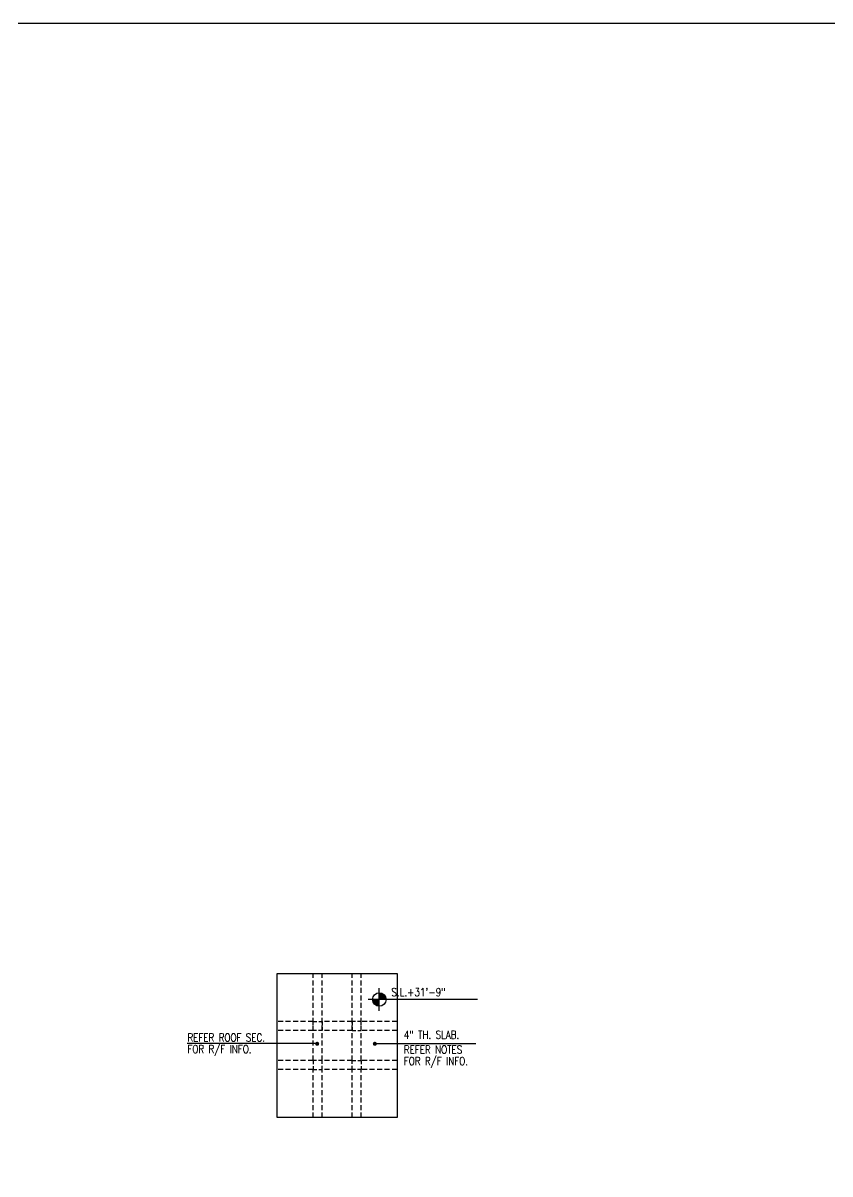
# Model space of a CAD drawing. Header units: inches. Extents: x 17147 to 26472, y -24737 to -16604.
# Drawn here: x 21732 to 22539, y -23878 to -22728 of the extents above; entities that cross this region are included whole.
import ezdxf

# ---------------------------------------------------------------- set-up
doc = ezdxf.new("R2010")
doc.units = ezdxf.units.IN
doc.header["$MEASUREMENT"] = 0
doc.linetypes.add('HIDDEN', pattern=[0.375, 0.25, -0.125])
for name, color, linetype in [('A-RCC-SHWL', 4, 'Continuous'), ('ARROW', 2, 'Continuous'), ('DOT', 2, 'Continuous'), ('LEVEL', 2, 'Continuous'), ('TEXT2', 3, 'Continuous'), ('TEXT3', 4, 'Continuous'), ('WALL', 3, 'Continuous')]:
    doc.layers.add(name, color=color, linetype=linetype)
doc.styles.add('DIM 1_1 (A)', font='simplex.shx', dxfattribs={"width": 0.8})
doc.styles.add('DIM 1_8 (A)', font='simplex.shx', dxfattribs={"width": 0.8})
doc.styles.add('DIM 3_16 (A)', font='simplex.shx', dxfattribs={"width": 0.8})

# ---------------------------------------------------------------- blocks, each defined once
blk = doc.blocks.new('LEV.')
at = {"layer": 'LEVEL'}
h = blk.add_hatch(color=2, dxfattribs=at)
h.paths.add_polyline_path([(0, 0), (-0.84, 0, 0.414214), (0, -0.84)])
h.paths.add_polyline_path([(0, 0.84), (0, 0), (0.84, 0, 0.414214)])
for p, q in [((12.29, 0), (-1.41, 0)), ((0, -1.41), (0, 1.41))]:
    blk.add_line(p, q, dxfattribs=at)
blk.add_circle((0, 0), 0.844, dxfattribs=at)
at = {"layer": 'TEXT3', "style": 'DIM 1_1 (A)', "width": 0.8}
blk.add_attdef('A', (5.25, 0.41), '', height=1.25, dxfattribs=at)

msp = doc.modelspace()

# ---------------------------------------------------------------- linework, layer by layer
at = {"linetype": 'ByBlock'}
msp.add_lwpolyline([(20690.02909, -22728.11519), (23473.62384, -22728.11519), (23473.62384, -24700.22745), (20690.02909, -24700.22745)], close=True, dxfattribs=at)
at = {"layer": 'A-RCC-SHWL', "color": 6, "linetype": 'HIDDEN', "ltscale": 15}
for points in [[(22022.48816, -23726.04359), (22031.48816, -23726.04359), (22031.48816, -23735.04359), (22022.48816, -23735.04359)], [(22070.48816, -23726.04359), (22061.48816, -23726.04359), (22061.48816, -23735.04359), (22070.48816, -23735.04359)], [(22022.48816, -23774.04359), (22031.48816, -23774.04359), (22031.48816, -23765.04359), (22022.48816, -23765.04359)], [(22070.48816, -23774.04359), (22061.48816, -23774.04359), (22061.48816, -23765.04359), (22070.48816, -23765.04359)]]:
    msp.add_lwpolyline(points, close=True, dxfattribs=at)
at = {"layer": 'ARROW', "color": 2}
for p, q in [((22025.94607, -23748.15952), (21896.5054, -23748.15952)), ((22083.60521, -23748.15952), (22185.14842, -23748.15952))]:
    msp.add_line(p, q, dxfattribs=at)
at = {"layer": 'DOT', "const_width": 2.01}
for points in [[(22025.50821, -23748.33483, 1), (22027.51821, -23748.33483, 1)], [(22083.16735, -23748.33483, 1), (22085.17735, -23748.33483, 1)]]:
    msp.add_lwpolyline(points, format="xyb", close=True, dxfattribs=at)
at = {"layer": 'WALL', "linetype": 'HIDDEN', "ltscale": 20}
for p, q in [((22022.48816, -23735.04359), (22022.48816, -23678.04359)), ((22031.48816, -23735.04359), (22031.48816, -23678.04359)), ((22061.48816, -23735.04359), (22061.48816, -23678.04359)), ((22070.48816, -23735.04359), (22070.48816, -23678.04359)), ((22022.48816, -23726.04359), (21986.48816, -23726.04359)), ((22061.48816, -23726.04359), (22031.48816, -23726.04359)), ((22106.48816, -23726.04359), (22070.48816, -23726.04359)), ((22022.48816, -23735.04359), (21986.48816, -23735.04359)), ((22022.48816, -23765.04359), (22022.48816, -23735.04359)), ((22031.48816, -23765.04359), (22031.48816, -23735.04359)), ((22061.48816, -23735.04359), (22031.48816, -23735.04359)), ((22061.48816, -23765.04359), (22061.48816, -23735.04359)), ((22070.48816, -23765.04359), (22070.48816, -23735.04359)), ((22106.48816, -23735.04359), (22070.48816, -23735.04359)), ((22022.48816, -23765.04359), (21986.48816, -23765.04359)), ((22061.48816, -23765.04359), (22031.48816, -23765.04359)), ((22106.48816, -23765.04359), (22070.48816, -23765.04359)), ((22022.48816, -23774.04359), (21986.48816, -23774.04359)), ((22022.48816, -23822.04359), (22022.48816, -23774.04359)), ((22031.48816, -23822.04359), (22031.48816, -23774.04359)), ((22061.48816, -23774.04359), (22031.48816, -23774.04359)), ((22061.48816, -23822.04359), (22061.48816, -23774.04359)), ((22070.48816, -23822.04359), (22070.48816, -23774.04359)), ((22106.48816, -23774.04359), (22070.48816, -23774.04359))]:
    msp.add_line(p, q, dxfattribs=at)
at = {"layer": 'WALL', "ltscale": 20}
msp.add_lwpolyline([(22106.48816, -23822.04359), (21986.48816, -23822.04359), (21986.48816, -23678.04359), (22106.48816, -23678.04359)], close=True, dxfattribs=at)

# ---------------------------------------------------------------- block references
ref = msp.add_blockref('LEV.', (22088.6528, -23704.01973), dxfattribs=dict(xscale=8, yscale=8, zscale=8))
ref.add_attrib('A', 'S.L.+31\'-9"', (22100.62843, -23700.72625), dxfattribs={"layer": 'TEXT3', "color": 3, "height": 8, "style": 'DIM 1_8 (A)', "width": 0.8125})

# ---------------------------------------------------------------- texts
at = {"layer": 'TEXT2', "style": 'DIM 3_16 (A)', "width": 0.8}
for s, p in [('REFER ROOF SEC.', (21896.74739, -23746.08899)), ('4" TH. SLAB.', (22113.17852, -23743.28872)), ('FOR R/F INFO.', (21896.74739, -23757.62258)), ('REFER NOTES', (22113.17852, -23758.11761)), ('FOR R/F INFO.', (22113.17852, -23769.6512))]:
    msp.add_text(s, height=8, dxfattribs=at).set_placement(p)

doc.saveas('drawing.dxf')
